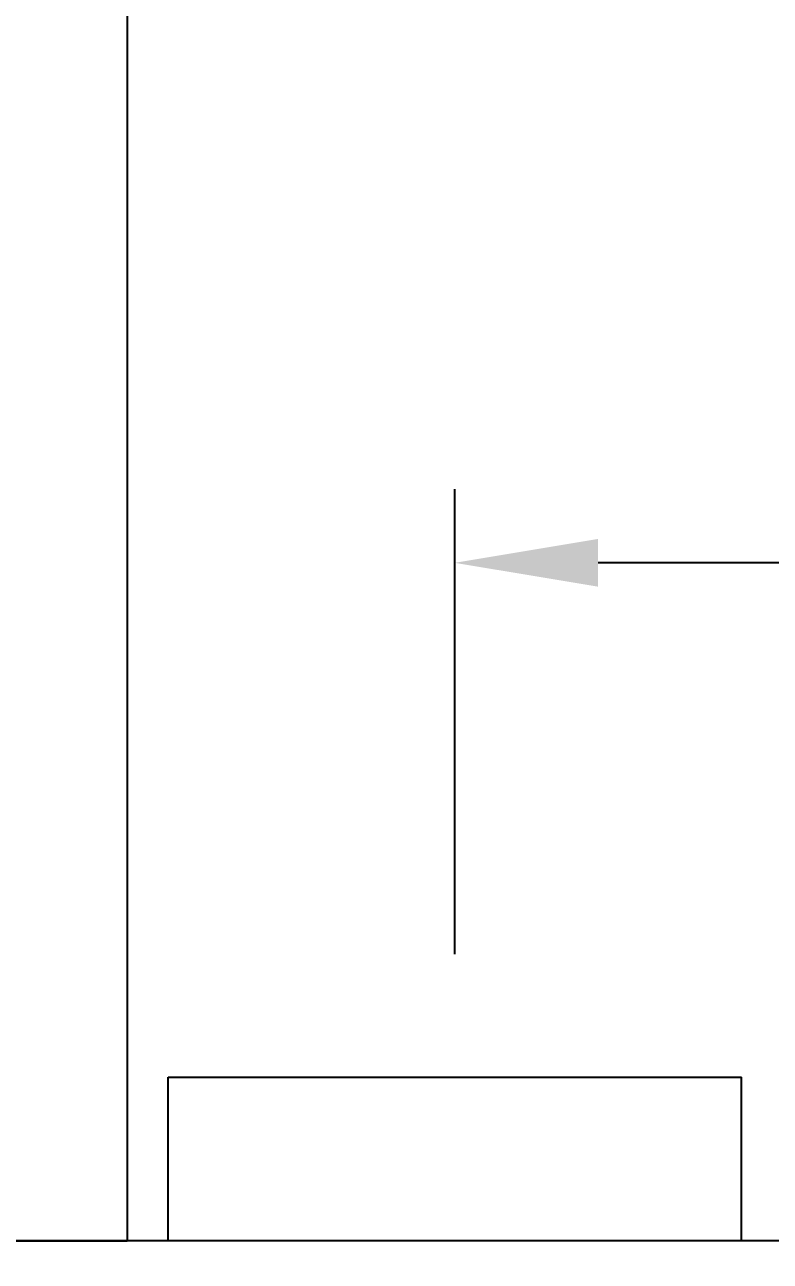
# Model space of a CAD drawing. Extents: x -17.4 to 61.4, y -22.6 to 16.1.
# Drawn here: x 39.136 to 40.046, y 0.854 to 2.364 of the extents above; entities that cross this region are included whole.
import ezdxf

# ---------------------------------------------------------------- set-up
doc = ezdxf.new("R2010")
doc.units = 0
doc.header["$LTSCALE"] = 2
doc.layers.get('0').update_dxf_attribs({"linetype": 'CONTINUOUS'})
doc.styles.get("Standard").update_dxf_attribs({"font": 'isocp.shx'})
doc.dimstyles.new('SYSTRA50', dxfattribs={"dimscale": 0.05, "dimtxt": 3.5, "dimasz": 3.5, "dimexe": 1.8, "dimexo": 3, "dimgap": 1, "dimtad": 1, "dimdec": 3, "dimzin": 0, "dimdsep": 46, "dimtxsty": 'Standard', "dimcen": 1, "dimclrd": 10, "dimclre": 10, "dimclrt": 50, "dimadec": 0, "dimazin": 0, "dimtfac": 1, "dimtdec": 3, "dimtix": 1, "dimtmove": 2, "dimatfit": 3, "dimfxl": 1, "dimtolj": 1, "dimtzin": 0, "dimarcsym": 0})

# ---------------------------------------------------------------- blocks, each defined once
blk = doc.blocks.new('*D76')
at = {"color": 10, "lineweight": -2, "transparency": 16777216}
for p, q in [((39.3109, 0.7291), (39.3109, 0.3404)), ((40.0109, 0.7291), (40.0109, 0.3404)), ((39.4859, 0.4304), (39.8359, 0.4304))]:
    blk.add_line(p, q, dxfattribs=at)
at = {"color": 10, "transparency": 16777216}
for points in [[(39.4859, 0.4595), (39.4859, 0.4012), (39.3109, 0.4304)], [(39.8359, 0.4595), (39.8359, 0.4012), (40.0109, 0.4304)]]:
    blk.add_solid(points, dxfattribs=at)
at = {"color": 50, "transparency": 16777216, "insert": (39.6609, 0.5679), "char_height": 0.175, "attachment_point": 5}
blk.add_mtext('\\A1;0.700', dxfattribs=at)
blk = doc.blocks.new('*D77')
at = {"color": 10, "lineweight": -2, "transparency": 16777216}
for p, q in [((39.6609, 1.2291), (39.6609, 1.7969)), ((41.6609, 1.5399), (41.6609, 1.7969)), ((41.4859, 1.7069), (39.8359, 1.7069))]:
    blk.add_line(p, q, dxfattribs=at)
at = {"color": 10, "transparency": 16777216}
for points in [[(39.8359, 1.7361), (39.8359, 1.6778), (39.6609, 1.7069)], [(41.4859, 1.7361), (41.4859, 1.6778), (41.6609, 1.7069)]]:
    blk.add_solid(points, dxfattribs=at)
at = {"color": 50, "transparency": 16777216, "insert": (40.6609, 1.8445), "char_height": 0.175, "attachment_point": 5}
blk.add_mtext('\\A1;2.000', dxfattribs=at)

msp = doc.modelspace()

# ---------------------------------------------------------------- linework, layer by layer
at = {"linetype": 'Continuous'}
msp.add_line((39.2609, 6.2508), (39.2609, 0.8791), dxfattribs=at)
msp.add_line((39.2609, 6.2508), (39.2609, 0.8791), dxfattribs=at)
msp.add_line((39.2609, 6.2508), (39.2609, 0.8791), dxfattribs=at)
for p, q in [((39.3109, 1.0791), (40.0109, 1.0791)), ((39.3109, 0.8791), (39.3109, 1.0791)), ((40.0109, 0.8791), (40.0109, 1.0791)), ((60.3312, 0.8791), (4.6609, 0.8791)), ((38.7609, 0.8791), (39.2609, 0.8791))]:
    msp.add_line(p, q)

# ---------------------------------------------------------------- dimensions: what is measured, and where the dimension line sits
dim = msp.add_linear_dim(base=(39.6609, 1.7069), p1=(41.6609, 1.3899), p2=(39.6609, 1.0791), angle=180, dimstyle='SYSTRA50')
dim.commit()
dim.dimension.update_dxf_attribs({"geometry": '*D77', "text_midpoint": (40.6609, 1.8445)})
dim = msp.add_aligned_dim(p1=(39.3109, 0.8791), p2=(40.0109, 0.8791), distance=-0.4488, dimstyle='SYSTRA50')
dim.commit()
dim.dimension.update_dxf_attribs({"geometry": '*D76', "text_midpoint": (39.6609, 0.5679)})

doc.saveas('drawing.dxf')
